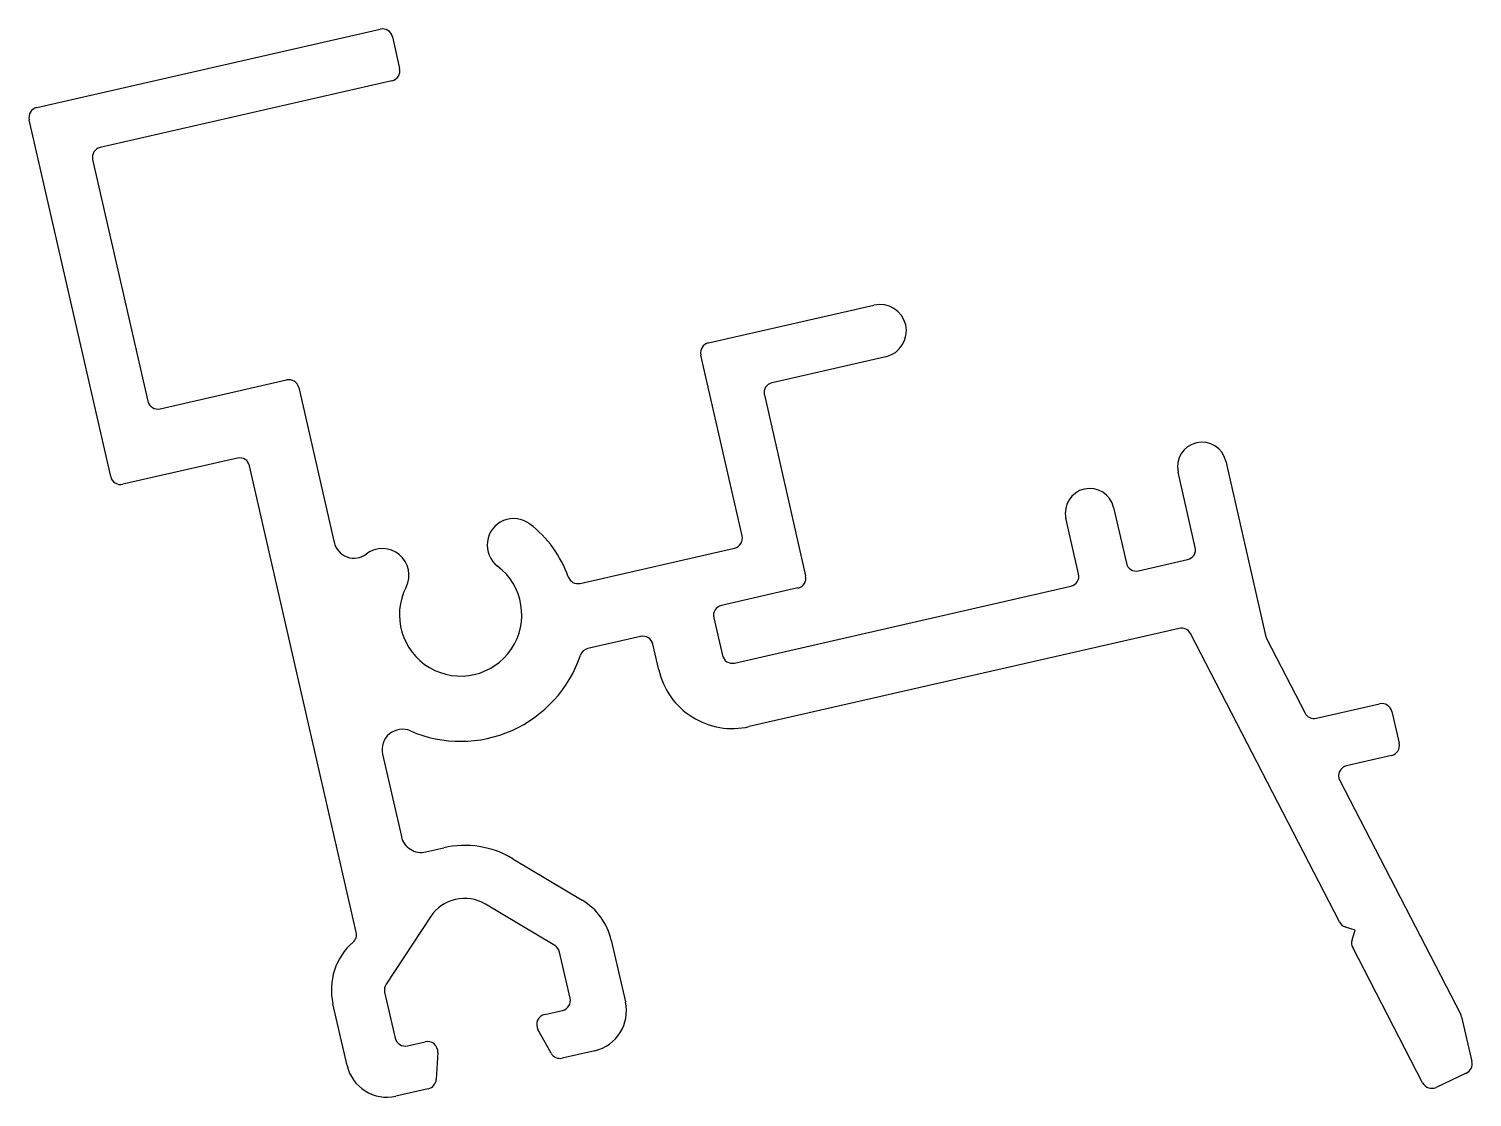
# Model space of a CAD drawing. Extents: x -20.1 to 15.2, y 0 to 26.2.
import ezdxf

# ---------------------------------------------------------------- set-up
doc = ezdxf.new("R2010")
doc.units = 0
doc.layers.add('1', color=4, linetype='CONTINUOUS')

msp = doc.modelspace()

# ---------------------------------------------------------------- linework, layer by layer
at = {"layer": '1', "color": 7}
for p, q in [((-19.952, 24.305), (-11.535, 26.229)), ((-11.236, 26.041), (-11.057, 25.261)), ((-11.245, 24.961), (-18.395, 23.327)), ((-18.141, 15.255), (-20.14, 24.006)), ((-18.583, 23.028), (-17.23, 17.104)), ((-3.486, 18.536), (0.57, 19.463)), ((-2.661, 13.801), (-3.674, 18.236)), ((0.86, 18.195), (-1.929, 17.558)), ((-16.93, 16.916), (-13.83, 17.625)), ((-13.531, 17.436), (-12.664, 13.643)), ((-2.117, 17.259), (-1.104, 12.823)), ((-15.033, 15.708), (-17.841, 15.067)), ((9.196, 15.634), (10.18, 11.327)), ((-12.12, 4.082), (-14.734, 15.52)), ((8.448, 13.52), (8.026, 15.367)), ((5.588, 12.867), (5.276, 14.232)), ((6.446, 14.499), (6.758, 13.134)), ((-6.632, 12.637), (-2.849, 13.501)), ((7.057, 12.946), (8.26, 13.221)), ((-1.292, 12.524), (-3.169, 12.095)), ((-2.846, 10.683), (5.4, 12.567)), ((-3.357, 11.795), (-3.145, 10.871)), ((-5.149, 11.334), (-6.444, 11.038)), ((8.053, 11.532), (-2.49, 9.123)), ((11.983, 4.334), (8.331, 11.404)), ((-4.705, 10.515), (-4.85, 11.146)), ((10.202, 11.268), (11.137, 9.457)), ((11.415, 9.328), (12.966, 9.683)), ((13.266, 9.495), (13.444, 8.715)), ((-11.477, 8.447), (-11.015, 6.429)), ((13.256, 8.415), (12.156, 8.164)), ((11.99, 7.806), (14.955, 2.066)), ((-10.417, 6.053), (-9.977, 6.153)), ((-8.285, 5.885), (-6.584, 4.869)), ((-7.251, 3.753), (-8.951, 4.77)), ((-10.299, 4.462), (-11.39, 2.807)), ((12.367, 4.135), (12.129, 4.21)), ((12.291, 3.896), (12.367, 4.135)), ((-6.877, 2.465), (-7.135, 3.594)), ((-5.868, 3.884), (-5.523, 2.375)), ((14.02, 0.389), (12.307, 3.706)), ((-11.425, 2.614), (-11.167, 1.485)), ((-12.347, 0.815), (-12.692, 2.325)), ((-7.501, 2.066), (-7.065, 2.166)), ((14.977, 2.007), (15.228, 0.909)), ((-7.346, 1.117), (-7.667, 1.695)), ((-10.867, 1.297), (-10.431, 1.396)), ((-10.121, 1.134), (-10.159, 0.478)), ((-6.275, 1.177), (-7.072, 0.995)), ((15.09, 0.627), (14.349, 0.278)), ((-10.356, 0.244), (-11.149, 0.063))]:
    msp.add_line(p, q, dxfattribs=at)
for centre, radius, start, end in [((-11.479, 25.985), 0.25, 12.8716, 102.8716), ((-11.301, 25.205), 0.25, 282.8716, 12.8716), ((-19.896, 24.061), 0.25, 102.8716, 192.8716), ((-18.34, 23.084), 0.25, 102.8716, 192.8716), ((0.715, 18.829), 0.65, 282.8716, 102.8716), ((-3.431, 18.292), 0.25, 102.8716, 192.8716), ((-13.774, 17.381), 0.25, 12.8716, 102.8716), ((-1.874, 17.314), 0.25, 102.8716, 192.8716), ((-16.986, 17.16), 0.25, 192.8716, 282.8716), ((8.611, 15.5), 0.6, 12.8716, 192.8716), ((-14.978, 15.465), 0.25, 12.8716, 102.8716), ((-17.897, 15.31), 0.25, 192.8716, 282.8716), ((5.861, 14.365), 0.6, 12.8716, 192.8716), ((-8.262, 13.576), 0.65, 52.7469, 232.7469), ((-9.563, 11.864), 2.8, 19.461, 52.7469), ((-2.905, 13.745), 0.25, 282.8716, 12.8716), ((-12.177, 13.755), 0.5, 192.8716, 307.3472), ((-11.479, 12.841), 0.65, 332.9963, 127.3472), ((8.204, 13.465), 0.25, 282.8716, 12.8716), ((7.001, 13.19), 0.25, 192.8716, 282.8716), ((-9.563, 11.864), 1.5, 152.9963, 52.7469), ((-6.688, 12.881), 0.25, 199.461, 282.8716), ((-1.348, 12.767), 0.25, 282.8716, 12.8716), ((5.344, 12.811), 0.25, 282.8716, 12.8716), ((-3.113, 11.851), 0.25, 102.8716, 192.8716), ((-5.093, 11.091), 0.25, 12.8716, 102.8716), ((8.109, 11.289), 0.25, 27.3201, 102.8716), ((10.424, 11.383), 0.25, 192.8716, 207.3201), ((-6.389, 10.795), 0.25, 102.8716, 161.379), ((-9.563, 11.864), 3.1, 246.6662, 341.379), ((-2.902, 10.927), 0.25, 192.8716, 282.8716), ((-2.902, 10.927), 1.85, 192.8716, 282.8716), ((13.022, 9.439), 0.25, 12.8716, 102.8716), ((11.359, 9.572), 0.25, 207.3201, 282.8716), ((-10.989, 8.559), 0.5, 66.6662, 192.8716), ((13.2, 8.659), 0.25, 282.8716, 12.8716), ((12.212, 7.92), 0.25, 102.8716, 207.3201), ((-10.528, 6.54), 0.5, 192.8716, 282.8716), ((-9.464, 3.911), 2.3, 59.1394, 102.8716), ((-9.464, 3.911), 1, 59.1394, 146.6037), ((-7.379, 3.539), 1.55, 12.8716, 59.1394), ((12.205, 4.449), 0.25, 207.3201, 252.3201), ((-12.364, 4.026), 0.25, 311.0926, 12.8716), ((12.529, 3.82), 0.25, 162.3201, 207.3201), ((-11.181, 2.67), 1.55, 131.0926, 192.8716), ((-7.379, 3.539), 0.25, 12.8716, 59.1394), ((-11.181, 2.67), 0.25, 146.6037, 192.8716), ((-7.121, 2.409), 0.25, 282.8715, 12.8716), ((-6.498, 2.152), 1, 282.8716, 12.8716), ((-7.444, 1.818), 0.254, 102.8716, 209.0159), ((14.733, 1.951), 0.25, 12.8716, 27.3201), ((-10.923, 1.541), 0.25, 192.8715, 282.8716), ((-10.375, 1.149), 0.254, 356.7272, 102.8716), ((-7.127, 1.239), 0.25, 209.0159, 282.8716), ((-11.372, 1.038), 1, 192.8716, 282.8716), ((14.984, 0.853), 0.25, 295.2134, 12.8716), ((-10.412, 0.492), 0.254, 282.8716, 356.7272), ((14.243, 0.504), 0.25, 207.3201, 295.2134)]:
    msp.add_arc(centre, radius, start, end, dxfattribs=at)

doc.saveas('drawing.dxf')
